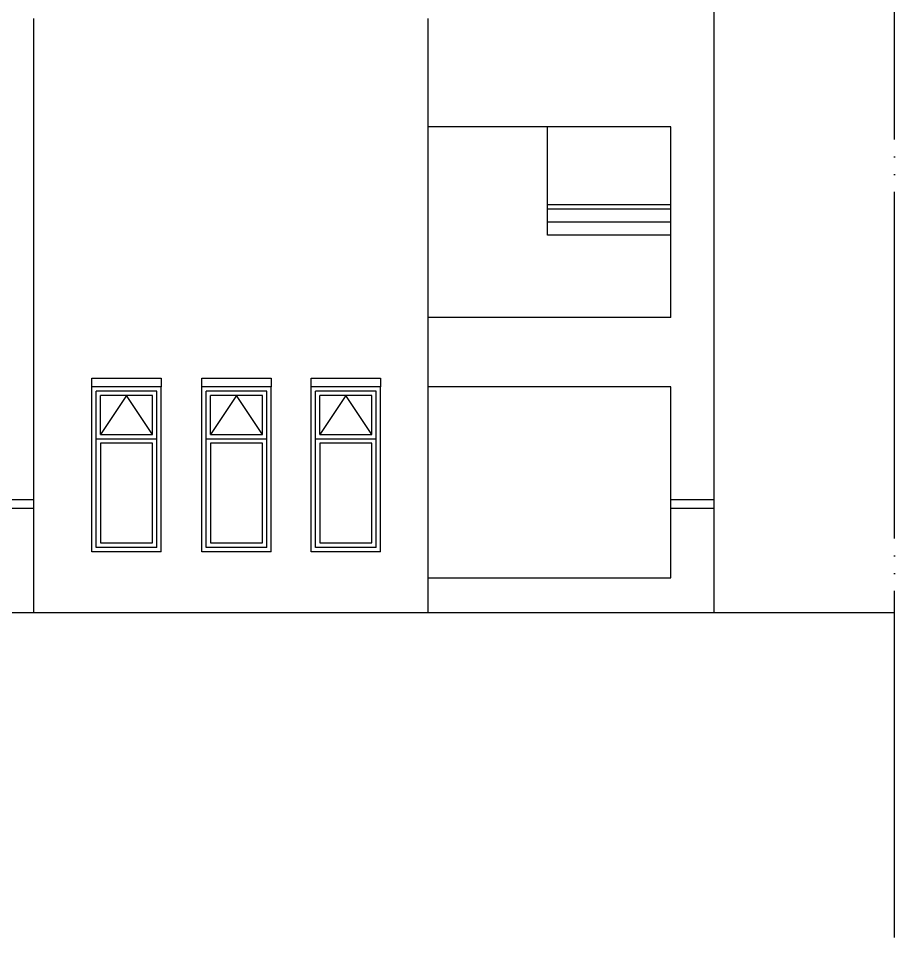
# Model space of a CAD drawing. Extents: x 32549 to 39694, y 7645 to 11950.
# Drawn here: x 34168 to 35179, y 7645 to 8705 of the extents above; entities that cross this region are included whole.
import ezdxf

# ---------------------------------------------------------------- set-up
doc = ezdxf.new("R2010")
doc.units = 0
doc.header["$LTSCALE"] = 80
doc.header["$MEASUREMENT"] = 0
doc.linetypes.add('LDIVIDE', pattern=[5.75, 5, -0.25, 0, -0.25, 0, -0.25])
for name, color, linetype in [('C1', 1, 'CONTINUOUS'), ('C2', 2, 'CONTINUOUS'), ('C3', 3, 'CONTINUOUS'), ('C4', 4, 'CONTINUOUS'), ('C7', 7, 'CONTINUOUS'), ('PAINT', 11, 'CONTINUOUS'), ('RAILING', 4, 'CONTINUOUS'), ('WINDOW1', 6, 'CONTINUOUS')]:
    doc.layers.add(name, color=color, linetype=linetype)

# ---------------------------------------------------------------- blocks, each defined once
blk = doc.blocks.new('A$C5F081816')
at = {"layer": 'C4'}
for p, q in [((142.5, 125), (0, 125)), ((0, 15), (0, 125)), ((142.5, 15), (142.5, 125)), ((142.5, 15), (0, 15)), ((142.5, 15), (0, 15)), ((0, 0), (0, 15)), ((142.5, 0), (142.5, 15)), ((142.5, 0), (0, 0)), ((142.5, 0), (0, 0))]:
    blk.add_line(p, q, dxfattribs=at)
at = {"layer": 'RAILING'}
for p, q in [((142.5, 35), (0, 35)), ((142.5, 30), (0, 30))]:
    blk.add_line(p, q, dxfattribs=at)

msp = doc.modelspace()

# ---------------------------------------------------------------- linework, layer by layer
at = {"layer": 'C1'}
msp.add_line((33051.15, 8020.17), (35179.2, 8020.17), dxfattribs=at)
at = {"layer": 'C2'}
for p, q in [((34186.15, 8020.17), (34186.15, 8705.17)), ((34641.15, 8020.17), (34641.15, 8705.17))]:
    msp.add_line(p, q, dxfattribs=at)
at = {"layer": 'C3'}
for p, q in [((34971.15, 8020.17), (34971.15, 8915.92)), ((33933.65, 8150.17), (34186.15, 8150.17)), ((34921.15, 8150.17), (34971.15, 8150.17)), ((33933.65, 8140.17), (34186.15, 8140.17)), ((34921.15, 8140.17), (34971.15, 8140.17))]:
    msp.add_line(p, q, dxfattribs=at)
at = {"layer": 'C4'}
for p, q in [((34921.15, 8580.17), (34641.15, 8580.17)), ((34921.15, 8360.17), (34921.15, 8580.17)), ((34921.15, 8360.17), (34921.15, 8580.17)), ((34921.15, 8360.17), (34641.15, 8360.17)), ((34921.15, 8280.17), (34641.15, 8280.17)), ((34921.15, 8060.17), (34921.15, 8280.17)), ((34641.15, 8060.17), (34921.15, 8060.17))]:
    msp.add_line(p, q, dxfattribs=at)
at = {"layer": 'C7', "color": 3, "linetype": 'LDIVIDE'}
msp.add_line((35179.2, 7645.08), (35179.2, 9259.24), dxfattribs=at)
at = {"layer": 'C7'}
for p, q in [((34253.18, 8280.17), (34253.18, 8290.17)), ((34253.18, 8290.17), (34333.18, 8290.17)), ((34333.18, 8290.17), (34333.18, 8280.17)), ((34379.76, 8290.17), (34459.76, 8290.17)), ((34379.76, 8280.17), (34379.76, 8290.17)), ((34459.76, 8290.17), (34459.76, 8280.17)), ((34505.98, 8290.17), (34585.98, 8290.17)), ((34505.98, 8280.17), (34505.98, 8290.17)), ((34585.98, 8290.17), (34585.98, 8280.17)), ((34333.18, 8280.17), (34253.18, 8280.17)), ((34459.76, 8280.17), (34379.76, 8280.17)), ((34585.98, 8280.17), (34505.98, 8280.17))]:
    msp.add_line(p, q, dxfattribs=at)
at = {"layer": 'PAINT'}
for p, q in [((34263.18, 8225.17), (34263.18, 8270.17)), ((34323.18, 8270.17), (34263.18, 8270.17)), ((34323.18, 8225.17), (34323.18, 8270.17)), ((34449.76, 8270.17), (34389.76, 8270.17)), ((34389.76, 8225.17), (34389.76, 8270.17)), ((34449.76, 8225.17), (34449.76, 8270.17)), ((34575.98, 8270.17), (34515.98, 8270.17)), ((34515.98, 8225.17), (34515.98, 8270.17)), ((34575.98, 8225.17), (34575.98, 8270.17)), ((34263.18, 8225.17), (34323.18, 8225.17)), ((34389.76, 8225.17), (34449.76, 8225.17)), ((34515.98, 8225.17), (34575.98, 8225.17))]:
    msp.add_line(p, q, dxfattribs=at)
at = {"layer": 'PAINT', "linetype": 'Continuous'}
for points in [[(34323.18, 8225.17), (34293.18, 8270.17), (34263.18, 8225.17)], [(34449.76, 8225.17), (34419.76, 8270.17), (34389.76, 8225.17)], [(34575.98, 8225.17), (34545.98, 8270.17), (34515.98, 8225.17)]]:
    msp.add_lwpolyline(points, dxfattribs=at)
for points in [[(34263.18, 8100.17), (34323.18, 8100.17), (34323.18, 8215.17), (34263.18, 8215.17)], [(34389.76, 8100.17), (34449.76, 8100.17), (34449.76, 8215.17), (34389.76, 8215.17)], [(34515.98, 8100.17), (34575.98, 8100.17), (34575.98, 8215.17), (34515.98, 8215.17)]]:
    msp.add_lwpolyline(points, close=True, dxfattribs=at)
at = {"layer": 'WINDOW1'}
for p, q in [((34333.18, 8280.17), (34253.18, 8280.17)), ((34253.18, 8090.17), (34253.18, 8280.17)), ((34333.18, 8090.17), (34333.18, 8280.17)), ((34379.76, 8090.17), (34379.76, 8280.17)), ((34459.76, 8280.17), (34379.76, 8280.17)), ((34459.76, 8090.17), (34459.76, 8280.17)), ((34505.98, 8090.17), (34505.98, 8280.17)), ((34585.98, 8280.17), (34505.98, 8280.17)), ((34585.98, 8090.17), (34585.98, 8280.17)), ((34328.18, 8275.17), (34258.18, 8275.17)), ((34258.18, 8095.17), (34258.18, 8275.17)), ((34328.18, 8095.17), (34328.18, 8275.17)), ((34384.76, 8095.17), (34384.76, 8275.17)), ((34454.76, 8275.17), (34384.76, 8275.17)), ((34454.76, 8095.17), (34454.76, 8275.17)), ((34510.98, 8095.17), (34510.98, 8275.17)), ((34580.98, 8275.17), (34510.98, 8275.17)), ((34580.98, 8095.17), (34580.98, 8275.17)), ((34258.18, 8220.17), (34328.18, 8220.17)), ((34384.76, 8220.17), (34454.76, 8220.17)), ((34510.98, 8220.17), (34580.98, 8220.17)), ((34333.18, 8090.17), (34253.18, 8090.17)), ((34328.18, 8095.17), (34258.18, 8095.17)), ((34459.76, 8090.17), (34379.76, 8090.17)), ((34454.76, 8095.17), (34384.76, 8095.17)), ((34585.98, 8090.17), (34505.98, 8090.17)), ((34580.98, 8095.17), (34510.98, 8095.17))]:
    msp.add_line(p, q, dxfattribs=at)

# ---------------------------------------------------------------- block references
at = {"layer": 'RAILING'}
msp.add_blockref('A$C5F081816', (34778.65, 8455.17), dxfattribs=at)

doc.saveas('drawing.dxf')
